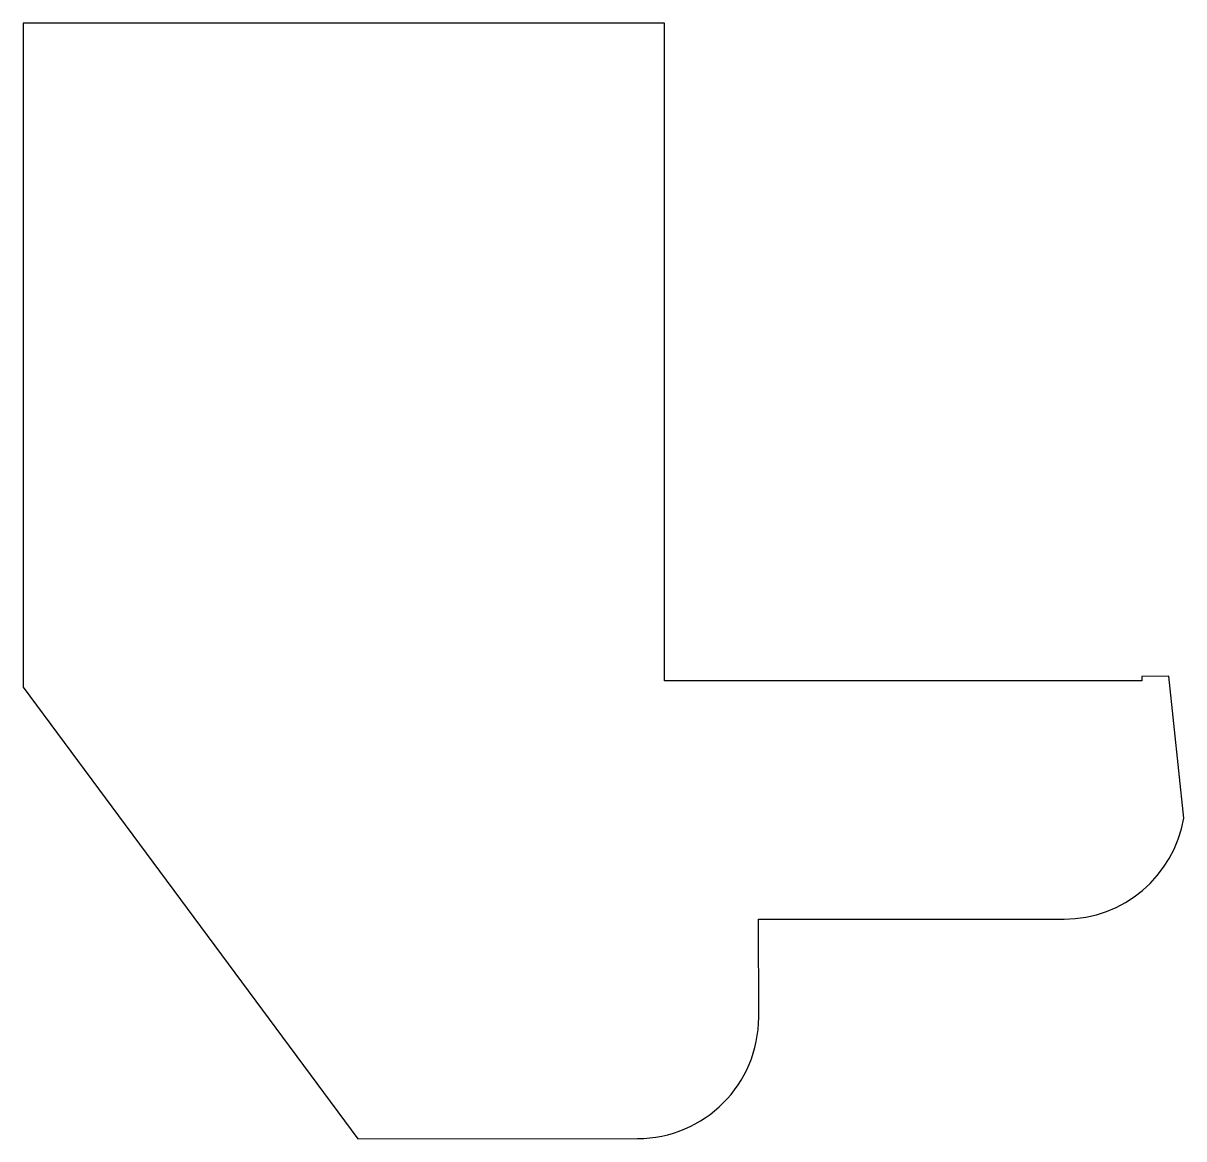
# Model space of a CAD drawing. Header units: millimetres. Extents: x -1.85 to 1.85, y -1.78 to 1.78.
import ezdxf

# ---------------------------------------------------------------- set-up
doc = ezdxf.new("R2010")
doc.units = ezdxf.units.MM
doc.layers.get('0').update_dxf_attribs({"linetype": 'CONTINUOUS'})

msp = doc.modelspace()

# ---------------------------------------------------------------- linework, layer by layer
for p, q in [((0.1946, 1.7814), (-1.8532, 1.7813)), ((-1.8532, 1.7813), (-1.8532, -0.3388)), ((0.1946, -0.3186), (0.1946, 1.7814)), ((1.7196, -0.3186), (0.1946, -0.3186)), ((1.8054, -0.3044), (1.7196, -0.3045)), ((1.7196, -0.3045), (1.7196, -0.3186)), ((1.8536, -0.757), (1.8054, -0.3044)), ((-1.8532, -0.3388), (-0.7846, -1.7814)), ((0.4957, -1.0804), (1.4718, -1.0797)), ((0.4959, -1.3929), (0.4957, -1.0804)), ((-0.7846, -1.7814), (0.1087, -1.7807))]:
    msp.add_line(p, q)
for centre, start, end in [((1.4715, -0.6922), 270.0442, 350.366), ((0.1084, -1.3932), -89.9558, 0.0442)]:
    msp.add_arc(centre, 0.3875, start, end)

doc.saveas('drawing.dxf')
